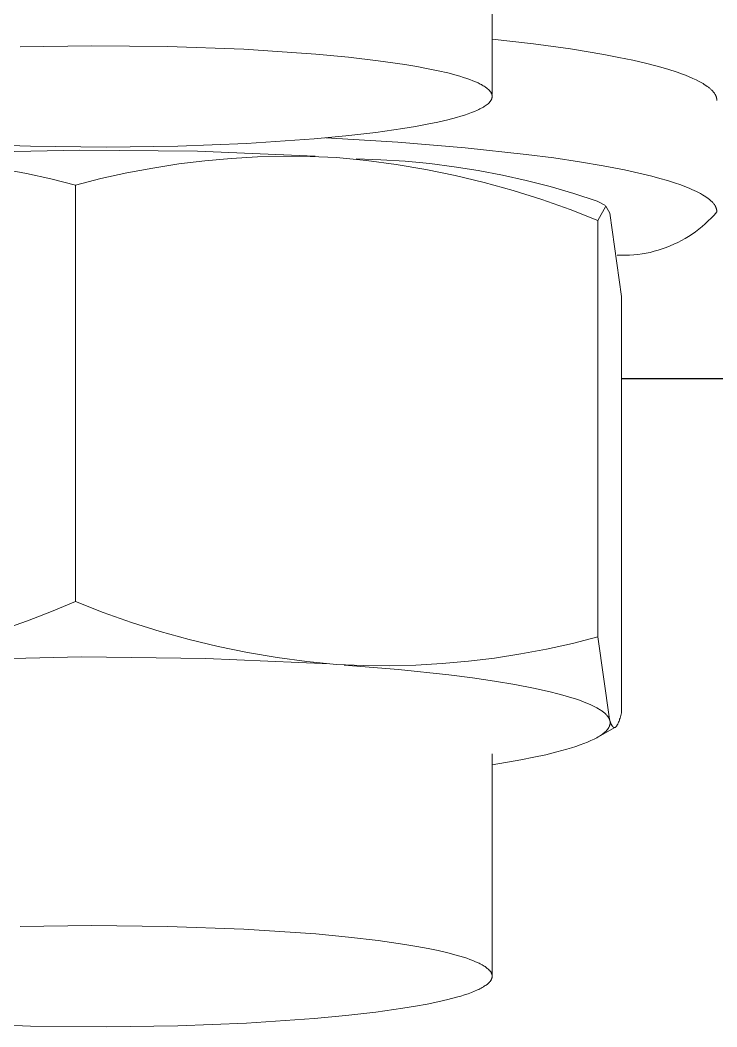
# Model space of a CAD drawing. Header units: millimetres. Extents: x -67 to 4862, y -244 to 3199.
# Drawn here: x 1227.48 to 1234.92, y 2657.3 to 2668.06 of the extents above; entities that cross this region are included whole.
import ezdxf

# ---------------------------------------------------------------- set-up
doc = ezdxf.new("R2010")
doc.units = ezdxf.units.MM
doc.layers.add('ZANO_R', color=7, linetype='Continuous', lineweight=0)

msp = doc.modelspace()

# ---------------------------------------------------------------- linework, layer by layer
at = {"layer": 'ZANO_R'}
for p, q in [((1232.524, 2669.625), (1232.524, 2667.264)), ((1228.245, 2667.782), (1227.482, 2667.771)), ((1229.056, 2667.773), (1228.245, 2667.782)), ((1229.871, 2667.744), (1229.056, 2667.773)), ((1232.524, 2667.854), (1232.964, 2667.803)), ((1232.964, 2667.803), (1233.362, 2667.748)), ((1230.639, 2667.692), (1229.871, 2667.744)), ((1230.988, 2667.659), (1230.639, 2667.692)), ((1233.362, 2667.748), (1233.717, 2667.688)), ((1233.717, 2667.688), (1233.877, 2667.658)), ((1231.308, 2667.622), (1230.988, 2667.659)), ((1231.593, 2667.581), (1231.308, 2667.622)), ((1231.721, 2667.559), (1231.593, 2667.581)), ((1231.84, 2667.537), (1231.721, 2667.559)), ((1233.877, 2667.658), (1234.025, 2667.627)), ((1234.025, 2667.627), (1234.161, 2667.595)), ((1234.161, 2667.595), (1234.286, 2667.563)), ((1234.286, 2667.563), (1234.399, 2667.531)), ((1231.949, 2667.514), (1231.84, 2667.537)), ((1232.049, 2667.491), (1231.949, 2667.514)), ((1232.138, 2667.467), (1232.049, 2667.491)), ((1232.179, 2667.456), (1232.138, 2667.467)), ((1232.217, 2667.444), (1232.179, 2667.456)), ((1234.399, 2667.531), (1234.5, 2667.498)), ((1234.5, 2667.498), (1234.546, 2667.482)), ((1234.546, 2667.482), (1234.589, 2667.466)), ((1234.589, 2667.466), (1234.629, 2667.45)), ((1234.629, 2667.45), (1234.667, 2667.433)), ((1232.253, 2667.432), (1232.217, 2667.444)), ((1232.287, 2667.42), (1232.253, 2667.432)), ((1232.318, 2667.408), (1232.287, 2667.42)), ((1232.347, 2667.396), (1232.318, 2667.408)), ((1232.373, 2667.385), (1232.347, 2667.396)), ((1232.386, 2667.379), (1232.373, 2667.385)), ((1232.397, 2667.373), (1232.386, 2667.379)), ((1232.409, 2667.367), (1232.397, 2667.373)), ((1232.419, 2667.361), (1232.409, 2667.367)), ((1232.429, 2667.355), (1232.419, 2667.361)), ((1232.439, 2667.349), (1232.429, 2667.355)), ((1232.448, 2667.343), (1232.439, 2667.349)), ((1232.457, 2667.337), (1232.448, 2667.343)), ((1234.667, 2667.433), (1234.702, 2667.417)), ((1234.702, 2667.417), (1234.734, 2667.401)), ((1234.734, 2667.401), (1234.749, 2667.393)), ((1234.749, 2667.393), (1234.763, 2667.385)), ((1234.763, 2667.385), (1234.777, 2667.377)), ((1234.777, 2667.377), (1234.79, 2667.369)), ((1234.79, 2667.369), (1234.806, 2667.359)), ((1234.806, 2667.359), (1234.821, 2667.348)), ((1234.821, 2667.348), (1234.828, 2667.343)), ((1234.828, 2667.343), (1234.835, 2667.338)), ((1232.465, 2667.332), (1232.457, 2667.337)), ((1232.472, 2667.326), (1232.465, 2667.332)), ((1232.476, 2667.323), (1232.472, 2667.326)), ((1232.48, 2667.319), (1232.476, 2667.323)), ((1232.483, 2667.316), (1232.48, 2667.319)), ((1232.486, 2667.313), (1232.483, 2667.316)), ((1232.489, 2667.31), (1232.486, 2667.313)), ((1232.492, 2667.307), (1232.489, 2667.31)), ((1232.495, 2667.304), (1232.492, 2667.307)), ((1232.498, 2667.301), (1232.495, 2667.304)), ((1232.501, 2667.298), (1232.498, 2667.301)), ((1232.503, 2667.295), (1232.501, 2667.298)), ((1232.505, 2667.292), (1232.503, 2667.295)), ((1232.508, 2667.289), (1232.505, 2667.292)), ((1232.51, 2667.286), (1232.508, 2667.289)), ((1232.512, 2667.283), (1232.51, 2667.286)), ((1232.513, 2667.279), (1232.512, 2667.283)), ((1232.515, 2667.276), (1232.513, 2667.279)), ((1232.517, 2667.273), (1232.515, 2667.276)), ((1232.518, 2667.27), (1232.517, 2667.273)), ((1232.519, 2667.267), (1232.518, 2667.27)), ((1232.52, 2667.264), (1232.519, 2667.267)), ((1232.521, 2667.261), (1232.52, 2667.264)), ((1232.522, 2667.257), (1232.521, 2667.261)), ((1232.523, 2667.254), (1232.522, 2667.257)), ((1232.523, 2667.251), (1232.523, 2667.254)), ((1232.524, 2667.248), (1232.523, 2667.251)), ((1232.524, 2667.245), (1232.524, 2667.248)), ((1232.524, 2667.241), (1232.524, 2667.245)), ((1232.524, 2667.238), (1232.524, 2667.241)), ((1232.524, 2667.235), (1232.524, 2667.238)), ((1232.524, 2667.232), (1232.524, 2667.235)), ((1234.835, 2667.338), (1234.841, 2667.333)), ((1234.841, 2667.333), (1234.848, 2667.328)), ((1234.848, 2667.328), (1234.854, 2667.322)), ((1234.854, 2667.322), (1234.86, 2667.317)), ((1234.86, 2667.317), (1234.865, 2667.312)), ((1234.865, 2667.312), (1234.871, 2667.306)), ((1234.871, 2667.306), (1234.876, 2667.301)), ((1234.876, 2667.301), (1234.881, 2667.296)), ((1234.881, 2667.296), (1234.885, 2667.291)), ((1234.885, 2667.291), (1234.89, 2667.285)), ((1234.89, 2667.285), (1234.894, 2667.28)), ((1234.894, 2667.28), (1234.898, 2667.274)), ((1234.898, 2667.274), (1234.901, 2667.269)), ((1234.901, 2667.269), (1234.903, 2667.266)), ((1234.903, 2667.266), (1234.905, 2667.264)), ((1234.905, 2667.264), (1234.906, 2667.261)), ((1234.906, 2667.261), (1234.908, 2667.258)), ((1234.908, 2667.258), (1234.909, 2667.255)), ((1234.909, 2667.255), (1234.911, 2667.253)), ((1234.911, 2667.253), (1234.912, 2667.25)), ((1234.912, 2667.25), (1234.913, 2667.247)), ((1234.913, 2667.247), (1234.914, 2667.245)), ((1234.914, 2667.245), (1234.916, 2667.242)), ((1234.916, 2667.242), (1234.917, 2667.239)), ((1234.917, 2667.239), (1234.918, 2667.236)), ((1234.918, 2667.236), (1234.919, 2667.234)), ((1234.919, 2667.234), (1234.919, 2667.231)), ((1232.418, 2667.12), (1232.43, 2667.127)), ((1232.43, 2667.127), (1232.44, 2667.133)), ((1232.44, 2667.133), (1232.451, 2667.14)), ((1232.451, 2667.14), (1232.46, 2667.147)), ((1232.46, 2667.147), (1232.464, 2667.15)), ((1232.464, 2667.15), (1232.469, 2667.153)), ((1232.469, 2667.153), (1232.473, 2667.156)), ((1232.473, 2667.156), (1232.477, 2667.16)), ((1232.477, 2667.16), (1232.481, 2667.163)), ((1232.481, 2667.163), (1232.484, 2667.166)), ((1232.484, 2667.166), (1232.488, 2667.17)), ((1232.488, 2667.17), (1232.491, 2667.173)), ((1232.491, 2667.173), (1232.494, 2667.176)), ((1232.494, 2667.176), (1232.497, 2667.18)), ((1232.497, 2667.18), (1232.5, 2667.183)), ((1232.5, 2667.183), (1232.503, 2667.186)), ((1232.503, 2667.186), (1232.505, 2667.189)), ((1232.505, 2667.189), (1232.508, 2667.193)), ((1232.508, 2667.193), (1232.51, 2667.196)), ((1232.51, 2667.196), (1232.512, 2667.199)), ((1232.512, 2667.199), (1232.514, 2667.203)), ((1232.514, 2667.203), (1232.515, 2667.206)), ((1232.515, 2667.206), (1232.517, 2667.209)), ((1232.517, 2667.209), (1232.518, 2667.212)), ((1232.518, 2667.212), (1232.52, 2667.216)), ((1232.52, 2667.216), (1232.521, 2667.219)), ((1232.521, 2667.219), (1232.522, 2667.222)), ((1232.522, 2667.225), (1232.523, 2667.229)), ((1232.522, 2667.222), (1232.522, 2667.225)), ((1232.523, 2667.229), (1232.524, 2667.232)), ((1234.919, 2667.231), (1234.92, 2667.228)), ((1234.92, 2667.228), (1234.921, 2667.225)), ((1234.921, 2667.225), (1234.922, 2667.223)), ((1234.922, 2667.223), (1234.922, 2667.22)), ((1234.922, 2667.22), (1234.923, 2667.217)), ((1234.923, 2667.217), (1234.923, 2667.214)), ((1234.923, 2667.214), (1234.923, 2667.212)), ((1234.923, 2667.212), (1234.924, 2667.209)), ((1234.924, 2667.209), (1234.924, 2667.206)), ((1234.924, 2667.206), (1234.924, 2667.203)), ((1234.924, 2667.203), (1234.924, 2667.2)), ((1234.924, 2667.2), (1234.924, 2667.198)), ((1232.144, 2667.016), (1232.188, 2667.029)), ((1232.188, 2667.029), (1232.229, 2667.042)), ((1232.229, 2667.042), (1232.267, 2667.055)), ((1232.267, 2667.055), (1232.303, 2667.068)), ((1232.303, 2667.068), (1232.336, 2667.081)), ((1232.336, 2667.081), (1232.366, 2667.094)), ((1232.366, 2667.094), (1232.38, 2667.1)), ((1232.38, 2667.1), (1232.393, 2667.107)), ((1232.393, 2667.107), (1232.406, 2667.114)), ((1232.406, 2667.114), (1232.418, 2667.12)), ((1231.571, 2666.898), (1231.705, 2666.92)), ((1231.705, 2666.92), (1231.829, 2666.943)), ((1231.829, 2666.943), (1231.944, 2666.967)), ((1231.944, 2666.967), (1232.049, 2666.991)), ((1232.049, 2666.991), (1232.144, 2667.016)), ((1230.622, 2666.788), (1230.962, 2666.82)), ((1230.962, 2666.82), (1231.28, 2666.857)), ((1231.28, 2666.857), (1231.571, 2666.898)), ((1226.777, 2666.738), (1227.592, 2666.708)), ((1227.592, 2666.708), (1228.403, 2666.7)), ((1228.403, 2666.7), (1229.166, 2666.711)), ((1229.166, 2666.711), (1229.901, 2666.739)), ((1229.901, 2666.739), (1230.622, 2666.788)), ((1230.748, 2666.799), (1231.517, 2666.752)), ((1231.517, 2666.752), (1232.236, 2666.693)), ((1226.863, 2666.641), (1228.12, 2666.668)), ((1228.12, 2666.668), (1229.377, 2666.655)), ((1229.377, 2666.655), (1230.633, 2666.602)), ((1230.018, 2666.594), (1229.737, 2666.578)), ((1230.3, 2666.601), (1230.018, 2666.594)), ((1230.582, 2666.599), (1230.3, 2666.601)), ((1230.863, 2666.588), (1230.582, 2666.599)), ((1232.236, 2666.693), (1232.888, 2666.622)), ((1232.888, 2666.622), (1233.184, 2666.584)), ((1229.176, 2666.519), (1228.898, 2666.476)), ((1229.456, 2666.553), (1229.176, 2666.519)), ((1229.737, 2666.578), (1229.456, 2666.553)), ((1231.182, 2666.556), (1230.863, 2666.588)), ((1231.072, 2666.573), (1231.334, 2666.564)), ((1231.499, 2666.513), (1231.182, 2666.556)), ((1231.334, 2666.564), (1231.596, 2666.548)), ((1231.815, 2666.46), (1231.499, 2666.513)), ((1231.596, 2666.548), (1231.857, 2666.523)), ((1231.857, 2666.523), (1232.117, 2666.49)), ((1232.117, 2666.49), (1232.376, 2666.449)), ((1233.184, 2666.584), (1233.458, 2666.543)), ((1233.458, 2666.543), (1233.709, 2666.5)), ((1233.709, 2666.5), (1233.936, 2666.456)), ((1227.549, 2666.418), (1227.285, 2666.467)), ((1227.812, 2666.36), (1227.549, 2666.418)), ((1228.621, 2666.424), (1228.346, 2666.363)), ((1228.898, 2666.476), (1228.621, 2666.424)), ((1232.129, 2666.395), (1231.815, 2666.46)), ((1232.44, 2666.32), (1232.129, 2666.395)), ((1232.376, 2666.449), (1232.633, 2666.4)), ((1232.633, 2666.4), (1232.889, 2666.343)), ((1233.936, 2666.456), (1234.138, 2666.411)), ((1234.138, 2666.411), (1234.23, 2666.388)), ((1234.23, 2666.388), (1234.316, 2666.365)), ((1228.072, 2666.293), (1227.812, 2666.36)), ((1228.346, 2666.363), (1228.072, 2666.293)), ((1228.072, 2666.293), (1228.072, 2661.845)), ((1232.748, 2666.235), (1232.44, 2666.32)), ((1232.889, 2666.343), (1233.143, 2666.277)), ((1233.143, 2666.277), (1233.395, 2666.204)), ((1234.316, 2666.365), (1234.396, 2666.342)), ((1234.396, 2666.342), (1234.47, 2666.318)), ((1234.47, 2666.318), (1234.538, 2666.295)), ((1234.538, 2666.295), (1234.6, 2666.272)), ((1234.6, 2666.272), (1234.628, 2666.26)), ((1233.054, 2666.139), (1232.748, 2666.235)), ((1233.395, 2666.204), (1233.645, 2666.123)), ((1234.628, 2666.26), (1234.656, 2666.248)), ((1234.656, 2666.248), (1234.682, 2666.237)), ((1234.682, 2666.237), (1234.706, 2666.225)), ((1234.706, 2666.225), (1234.729, 2666.213)), ((1234.729, 2666.213), (1234.751, 2666.202)), ((1234.751, 2666.202), (1234.771, 2666.19)), ((1234.771, 2666.19), (1234.79, 2666.179)), ((1234.79, 2666.179), (1234.806, 2666.169)), ((1234.806, 2666.169), (1234.821, 2666.158)), ((1234.821, 2666.158), (1234.828, 2666.153)), ((1233.356, 2666.032), (1233.054, 2666.139)), ((1233.645, 2666.123), (1233.733, 2666.074)), ((1233.739, 2666.07), (1233.654, 2665.915)), ((1233.78, 2665.993), (1233.74, 2666.07)), ((1234.828, 2666.153), (1234.835, 2666.148)), ((1234.835, 2666.148), (1234.841, 2666.143)), ((1234.841, 2666.143), (1234.847, 2666.138)), ((1234.847, 2666.138), (1234.854, 2666.132)), ((1234.854, 2666.132), (1234.859, 2666.127)), ((1234.859, 2666.127), (1234.865, 2666.122)), ((1234.865, 2666.122), (1234.87, 2666.117)), ((1234.87, 2666.117), (1234.876, 2666.111)), ((1234.876, 2666.111), (1234.881, 2666.106)), ((1234.881, 2666.106), (1234.885, 2666.101)), ((1234.885, 2666.101), (1234.89, 2666.095)), ((1234.89, 2666.095), (1234.894, 2666.09)), ((1234.894, 2666.09), (1234.898, 2666.085)), ((1234.898, 2666.085), (1234.901, 2666.079)), ((1234.901, 2666.079), (1234.903, 2666.077)), ((1234.903, 2666.077), (1234.905, 2666.074)), ((1234.905, 2666.074), (1234.906, 2666.071)), ((1234.906, 2666.071), (1234.908, 2666.068)), ((1234.908, 2666.068), (1234.909, 2666.066)), ((1234.909, 2666.066), (1234.911, 2666.063)), ((1234.911, 2666.063), (1234.912, 2666.06)), ((1234.912, 2666.06), (1234.913, 2666.058)), ((1234.913, 2666.058), (1234.914, 2666.055)), ((1234.914, 2666.055), (1234.915, 2666.052)), ((1234.915, 2666.052), (1234.917, 2666.049)), ((1233.654, 2665.915), (1233.356, 2666.032)), ((1233.906, 2665.104), (1233.78, 2665.993)), ((1234.895, 2665.974), (1234.864, 2665.941)), ((1234.924, 2666.008), (1234.895, 2665.974)), ((1234.917, 2666.049), (1234.918, 2666.047)), ((1234.918, 2666.047), (1234.918, 2666.044)), ((1234.918, 2666.044), (1234.919, 2666.041)), ((1234.919, 2666.041), (1234.92, 2666.038)), ((1234.92, 2666.038), (1234.921, 2666.036)), ((1234.921, 2666.036), (1234.921, 2666.033)), ((1234.921, 2666.033), (1234.922, 2666.03)), ((1234.922, 2666.03), (1234.923, 2666.027)), ((1234.923, 2666.027), (1234.923, 2666.025)), ((1234.923, 2666.025), (1234.923, 2666.022)), ((1234.923, 2666.022), (1234.924, 2666.019)), ((1234.924, 2666.019), (1234.924, 2666.016)), ((1234.924, 2666.016), (1234.924, 2666.014)), ((1234.924, 2666.014), (1234.924, 2666.011)), ((1234.924, 2666.011), (1234.924, 2666.008)), ((1233.654, 2661.468), (1233.654, 2665.915)), ((1234.767, 2665.85), (1234.732, 2665.822)), ((1234.8, 2665.88), (1234.767, 2665.85)), ((1234.833, 2665.91), (1234.8, 2665.88)), ((1234.864, 2665.941), (1234.833, 2665.91)), ((1234.623, 2665.745), (1234.585, 2665.722)), ((1234.66, 2665.77), (1234.623, 2665.745)), ((1234.696, 2665.795), (1234.66, 2665.77)), ((1234.732, 2665.822), (1234.696, 2665.795)), ((1234.383, 2665.626), (1234.341, 2665.612)), ((1234.425, 2665.643), (1234.383, 2665.626)), ((1234.466, 2665.661), (1234.425, 2665.643)), ((1234.506, 2665.68), (1234.466, 2665.661)), ((1234.546, 2665.7), (1234.506, 2665.68)), ((1234.585, 2665.722), (1234.546, 2665.7)), ((1233.903, 2665.544), (1233.858, 2665.545)), ((1233.947, 2665.544), (1233.903, 2665.544)), ((1233.992, 2665.545), (1233.947, 2665.544)), ((1234.036, 2665.548), (1233.992, 2665.545)), ((1234.081, 2665.553), (1234.036, 2665.548)), ((1234.125, 2665.559), (1234.081, 2665.553)), ((1234.169, 2665.566), (1234.125, 2665.559)), ((1234.213, 2665.575), (1234.169, 2665.566)), ((1234.256, 2665.586), (1234.213, 2665.575)), ((1234.299, 2665.598), (1234.256, 2665.586)), ((1234.341, 2665.612), (1234.299, 2665.598)), ((1233.906, 2660.656), (1233.906, 2665.104)), ((1248.324, 2664.227), (1233.906, 2664.227)), ((1248.24, 2664.224), (1233.906, 2664.224)), ((1228.072, 2661.845), (1227.818, 2661.737)), ((1228.072, 2661.845), (1228.371, 2661.729)), ((1227.818, 2661.737), (1227.56, 2661.638)), ((1228.371, 2661.729), (1228.673, 2661.622)), ((1227.56, 2661.638), (1227.298, 2661.546)), ((1228.673, 2661.622), (1228.978, 2661.526)), ((1228.978, 2661.526), (1229.287, 2661.44)), ((1229.287, 2661.44), (1229.598, 2661.365)), ((1233.381, 2661.398), (1233.654, 2661.468)), ((1233.654, 2661.468), (1233.777, 2660.589)), ((1229.598, 2661.365), (1229.912, 2661.301)), ((1232.829, 2661.285), (1233.106, 2661.337)), ((1233.106, 2661.337), (1233.381, 2661.398)), ((1226.811, 2661.224), (1228.138, 2661.253)), ((1228.138, 2661.253), (1229.465, 2661.238)), ((1229.465, 2661.238), (1230.79, 2661.178)), ((1229.912, 2661.301), (1230.227, 2661.247)), ((1230.227, 2661.247), (1230.545, 2661.205)), ((1232.271, 2661.208), (1232.55, 2661.242)), ((1232.55, 2661.242), (1232.829, 2661.285)), ((1230.545, 2661.205), (1230.863, 2661.173)), ((1230.863, 2661.173), (1231.145, 2661.162)), ((1230.944, 2661.167), (1231.522, 2661.12)), ((1231.145, 2661.162), (1231.427, 2661.16)), ((1231.427, 2661.16), (1231.708, 2661.167)), ((1231.522, 2661.12), (1232.063, 2661.063)), ((1231.708, 2661.167), (1231.99, 2661.183)), ((1231.99, 2661.183), (1232.271, 2661.208)), ((1232.063, 2661.063), (1232.314, 2661.031)), ((1232.314, 2661.031), (1232.549, 2660.996)), ((1232.549, 2660.996), (1232.767, 2660.959)), ((1232.767, 2660.959), (1232.966, 2660.921)), ((1232.966, 2660.921), (1233.145, 2660.881)), ((1233.145, 2660.881), (1233.227, 2660.86)), ((1233.227, 2660.86), (1233.303, 2660.839)), ((1233.303, 2660.839), (1233.374, 2660.818)), ((1233.374, 2660.818), (1233.439, 2660.797)), ((1233.439, 2660.797), (1233.498, 2660.775)), ((1233.498, 2660.775), (1233.526, 2660.764)), ((1233.526, 2660.764), (1233.552, 2660.753)), ((1233.552, 2660.753), (1233.577, 2660.742)), ((1233.577, 2660.742), (1233.6, 2660.732)), ((1233.6, 2660.732), (1233.622, 2660.721)), ((1233.622, 2660.721), (1233.642, 2660.71)), ((1233.642, 2660.71), (1233.661, 2660.699)), ((1233.661, 2660.699), (1233.671, 2660.693)), ((1233.671, 2660.693), (1233.679, 2660.688)), ((1233.679, 2660.688), (1233.687, 2660.682)), ((1233.687, 2660.682), (1233.695, 2660.677)), ((1233.695, 2660.677), (1233.703, 2660.671)), ((1233.703, 2660.671), (1233.71, 2660.666)), ((1233.71, 2660.666), (1233.717, 2660.66)), ((1233.717, 2660.66), (1233.724, 2660.655)), ((1233.724, 2660.655), (1233.73, 2660.649)), ((1233.73, 2660.649), (1233.736, 2660.644)), ((1233.736, 2660.644), (1233.741, 2660.638)), ((1233.741, 2660.638), (1233.747, 2660.633)), ((1233.747, 2660.633), (1233.751, 2660.627)), ((1233.751, 2660.627), (1233.754, 2660.625)), ((1233.754, 2660.625), (1233.756, 2660.622)), ((1233.756, 2660.622), (1233.758, 2660.619)), ((1233.758, 2660.619), (1233.76, 2660.617)), ((1233.76, 2660.617), (1233.762, 2660.614)), ((1233.762, 2660.614), (1233.764, 2660.611)), ((1233.764, 2660.611), (1233.766, 2660.608)), ((1233.766, 2660.608), (1233.767, 2660.606)), ((1233.767, 2660.606), (1233.769, 2660.603)), ((1233.769, 2660.603), (1233.771, 2660.6)), ((1233.771, 2660.6), (1233.772, 2660.597)), ((1233.772, 2660.597), (1233.773, 2660.595)), ((1233.773, 2660.595), (1233.775, 2660.592)), ((1233.775, 2660.592), (1233.776, 2660.589)), ((1233.776, 2660.589), (1233.777, 2660.587)), ((1233.777, 2660.587), (1233.778, 2660.584)), ((1233.778, 2660.584), (1233.779, 2660.581)), ((1233.779, 2660.581), (1233.78, 2660.579)), ((1233.78, 2660.579), (1233.78, 2660.577)), ((1233.78, 2660.577), (1233.781, 2660.575)), ((1233.781, 2660.575), (1233.781, 2660.573)), ((1233.781, 2660.573), (1233.782, 2660.571)), ((1233.782, 2660.571), (1233.782, 2660.569)), ((1233.782, 2660.569), (1233.783, 2660.567)), ((1233.783, 2660.567), (1233.783, 2660.565)), ((1233.784, 2660.566), (1233.787, 2660.556)), ((1233.875, 2660.556), (1233.879, 2660.566)), ((1233.879, 2660.566), (1233.883, 2660.577)), ((1233.883, 2660.577), (1233.886, 2660.589)), ((1233.886, 2660.589), (1233.89, 2660.601)), ((1233.89, 2660.601), (1233.898, 2660.627)), ((1233.898, 2660.627), (1233.906, 2660.656)), ((1233.836, 2660.499), (1233.676, 2660.41)), ((1233.741, 2660.462), (1233.737, 2660.458)), ((1233.744, 2660.466), (1233.741, 2660.462)), ((1233.748, 2660.47), (1233.744, 2660.466)), ((1233.751, 2660.474), (1233.748, 2660.47)), ((1233.755, 2660.477), (1233.751, 2660.474)), ((1233.758, 2660.481), (1233.755, 2660.477)), ((1233.761, 2660.485), (1233.758, 2660.481)), ((1233.763, 2660.489), (1233.761, 2660.485)), ((1233.766, 2660.493), (1233.763, 2660.489)), ((1233.768, 2660.497), (1233.766, 2660.493)), ((1233.771, 2660.501), (1233.768, 2660.497)), ((1233.773, 2660.505), (1233.771, 2660.501)), ((1233.774, 2660.507), (1233.773, 2660.505)), ((1233.775, 2660.509), (1233.774, 2660.507)), ((1233.776, 2660.511), (1233.775, 2660.509)), ((1233.777, 2660.515), (1233.776, 2660.513)), ((1233.776, 2660.513), (1233.776, 2660.511)), ((1233.778, 2660.517), (1233.777, 2660.515)), ((1233.779, 2660.519), (1233.778, 2660.517)), ((1233.78, 2660.523), (1233.779, 2660.521)), ((1233.779, 2660.521), (1233.779, 2660.519)), ((1233.781, 2660.526), (1233.78, 2660.524)), ((1233.78, 2660.524), (1233.78, 2660.523)), ((1233.782, 2660.528), (1233.781, 2660.526)), ((1233.783, 2660.534), (1233.782, 2660.532)), ((1233.782, 2660.532), (1233.782, 2660.53)), ((1233.782, 2660.53), (1233.782, 2660.528)), ((1233.783, 2660.565), (1233.783, 2660.563)), ((1233.783, 2660.563), (1233.784, 2660.561)), ((1233.784, 2660.54), (1233.783, 2660.538)), ((1233.783, 2660.538), (1233.783, 2660.536)), ((1233.783, 2660.536), (1233.783, 2660.534)), ((1233.784, 2660.561), (1233.784, 2660.559)), ((1233.784, 2660.559), (1233.784, 2660.557)), ((1233.784, 2660.557), (1233.784, 2660.555)), ((1233.784, 2660.555), (1233.784, 2660.554)), ((1233.784, 2660.554), (1233.784, 2660.552)), ((1233.784, 2660.552), (1233.784, 2660.55)), ((1233.784, 2660.55), (1233.784, 2660.548)), ((1233.784, 2660.548), (1233.784, 2660.546)), ((1233.784, 2660.546), (1233.784, 2660.544)), ((1233.784, 2660.544), (1233.784, 2660.542)), ((1233.784, 2660.542), (1233.784, 2660.54)), ((1233.787, 2660.556), (1233.791, 2660.547)), ((1233.791, 2660.547), (1233.794, 2660.539)), ((1233.794, 2660.539), (1233.796, 2660.535)), ((1233.796, 2660.535), (1233.798, 2660.531)), ((1233.798, 2660.531), (1233.8, 2660.528)), ((1233.8, 2660.528), (1233.801, 2660.524)), ((1233.801, 2660.524), (1233.803, 2660.521)), ((1233.803, 2660.521), (1233.805, 2660.518)), ((1233.805, 2660.518), (1233.807, 2660.516)), ((1233.807, 2660.516), (1233.808, 2660.514)), ((1233.808, 2660.514), (1233.808, 2660.513)), ((1233.808, 2660.513), (1233.809, 2660.512)), ((1233.809, 2660.512), (1233.81, 2660.511)), ((1233.81, 2660.511), (1233.811, 2660.51)), ((1233.811, 2660.51), (1233.812, 2660.509)), ((1233.812, 2660.509), (1233.813, 2660.508)), ((1233.813, 2660.508), (1233.814, 2660.507)), ((1233.814, 2660.507), (1233.815, 2660.506)), ((1233.815, 2660.506), (1233.816, 2660.505)), ((1233.816, 2660.505), (1233.816, 2660.504)), ((1233.816, 2660.504), (1233.817, 2660.504)), ((1233.817, 2660.504), (1233.817, 2660.504)), ((1233.817, 2660.504), (1233.818, 2660.503)), ((1233.818, 2660.503), (1233.818, 2660.503)), ((1233.818, 2660.503), (1233.819, 2660.502)), ((1233.819, 2660.502), (1233.819, 2660.502)), ((1233.819, 2660.502), (1233.82, 2660.502)), ((1233.82, 2660.502), (1233.82, 2660.502)), ((1233.82, 2660.502), (1233.821, 2660.501)), ((1233.821, 2660.501), (1233.821, 2660.501)), ((1233.821, 2660.501), (1233.822, 2660.501)), ((1233.822, 2660.501), (1233.822, 2660.5)), ((1233.822, 2660.5), (1233.823, 2660.5)), ((1233.823, 2660.5), (1233.823, 2660.5)), ((1233.823, 2660.5), (1233.824, 2660.5)), ((1233.824, 2660.5), (1233.824, 2660.5)), ((1233.824, 2660.5), (1233.825, 2660.499)), ((1233.825, 2660.499), (1233.825, 2660.499)), ((1233.825, 2660.499), (1233.826, 2660.499)), ((1233.826, 2660.499), (1233.826, 2660.499)), ((1233.826, 2660.499), (1233.827, 2660.499)), ((1233.827, 2660.499), (1233.827, 2660.499)), ((1233.827, 2660.499), (1233.828, 2660.499)), ((1233.828, 2660.499), (1233.828, 2660.499)), ((1233.828, 2660.499), (1233.829, 2660.499)), ((1233.829, 2660.499), (1233.829, 2660.499)), ((1233.829, 2660.499), (1233.83, 2660.499)), ((1233.83, 2660.499), (1233.83, 2660.499)), ((1233.83, 2660.499), (1233.831, 2660.499)), ((1233.831, 2660.499), (1233.831, 2660.499)), ((1233.831, 2660.499), (1233.832, 2660.499)), ((1233.832, 2660.499), (1233.832, 2660.499)), ((1233.832, 2660.499), (1233.833, 2660.499)), ((1233.833, 2660.499), (1233.833, 2660.499)), ((1233.833, 2660.499), (1233.834, 2660.499)), ((1233.834, 2660.499), (1233.834, 2660.499)), ((1233.834, 2660.499), (1233.835, 2660.499)), ((1233.835, 2660.499), (1233.835, 2660.499)), ((1233.835, 2660.499), (1233.836, 2660.499)), ((1233.836, 2660.499), (1233.836, 2660.5)), ((1233.836, 2660.5), (1233.837, 2660.5)), ((1233.837, 2660.5), (1233.837, 2660.5)), ((1233.837, 2660.5), (1233.838, 2660.5)), ((1233.838, 2660.5), (1233.839, 2660.501)), ((1233.838, 2660.5), (1233.838, 2660.5)), ((1233.839, 2660.501), (1233.839, 2660.501)), ((1233.839, 2660.501), (1233.84, 2660.501)), ((1233.84, 2660.501), (1233.84, 2660.502)), ((1233.84, 2660.502), (1233.841, 2660.502)), ((1233.841, 2660.502), (1233.841, 2660.502)), ((1233.841, 2660.502), (1233.842, 2660.502)), ((1233.842, 2660.502), (1233.842, 2660.503)), ((1233.842, 2660.503), (1233.843, 2660.503)), ((1233.843, 2660.504), (1233.844, 2660.505)), ((1233.843, 2660.503), (1233.843, 2660.504)), ((1233.843, 2660.504), (1233.843, 2660.504)), ((1233.844, 2660.505), (1233.845, 2660.506)), ((1233.845, 2660.506), (1233.846, 2660.507)), ((1233.846, 2660.507), (1233.847, 2660.507)), ((1233.847, 2660.507), (1233.848, 2660.509)), ((1233.848, 2660.509), (1233.849, 2660.51)), ((1233.849, 2660.51), (1233.85, 2660.511)), ((1233.85, 2660.511), (1233.851, 2660.512)), ((1233.851, 2660.512), (1233.852, 2660.513)), ((1233.852, 2660.513), (1233.853, 2660.514)), ((1233.853, 2660.514), (1233.854, 2660.516)), ((1233.854, 2660.516), (1233.855, 2660.517)), ((1233.855, 2660.517), (1233.857, 2660.52)), ((1233.857, 2660.52), (1233.859, 2660.523)), ((1233.859, 2660.523), (1233.861, 2660.527)), ((1233.861, 2660.527), (1233.863, 2660.53)), ((1233.863, 2660.53), (1233.865, 2660.534)), ((1233.865, 2660.534), (1233.867, 2660.538)), ((1233.867, 2660.538), (1233.871, 2660.547)), ((1233.871, 2660.547), (1233.875, 2660.556)), ((1233.579, 2660.36), (1233.543, 2660.344)), ((1233.596, 2660.367), (1233.579, 2660.36)), ((1233.612, 2660.375), (1233.596, 2660.367)), ((1233.627, 2660.383), (1233.612, 2660.375)), ((1233.642, 2660.391), (1233.627, 2660.383)), ((1233.656, 2660.399), (1233.642, 2660.391)), ((1233.669, 2660.407), (1233.656, 2660.399)), ((1233.681, 2660.414), (1233.669, 2660.407)), ((1233.693, 2660.422), (1233.681, 2660.414)), ((1233.704, 2660.43), (1233.693, 2660.422)), ((1233.714, 2660.438), (1233.704, 2660.43)), ((1233.719, 2660.442), (1233.714, 2660.438)), ((1233.724, 2660.446), (1233.719, 2660.442)), ((1233.721, 2660.444), (1233.722, 2660.444)), ((1233.722, 2660.444), (1233.722, 2660.443)), ((1233.722, 2660.443), (1233.723, 2660.443)), ((1233.723, 2660.443), (1233.723, 2660.443)), ((1233.723, 2660.443), (1233.724, 2660.443)), ((1233.728, 2660.45), (1233.724, 2660.446)), ((1233.724, 2660.443), (1233.724, 2660.442)), ((1233.724, 2660.442), (1233.725, 2660.442)), ((1233.725, 2660.442), (1233.726, 2660.442)), ((1233.726, 2660.442), (1233.726, 2660.442)), ((1233.726, 2660.442), (1233.727, 2660.442)), ((1233.727, 2660.442), (1233.727, 2660.442)), ((1233.727, 2660.442), (1233.728, 2660.442)), ((1233.732, 2660.454), (1233.728, 2660.45)), ((1233.728, 2660.442), (1233.728, 2660.442)), ((1233.728, 2660.442), (1233.729, 2660.442)), ((1233.729, 2660.442), (1233.73, 2660.442)), ((1233.73, 2660.442), (1233.73, 2660.442)), ((1233.73, 2660.442), (1233.731, 2660.442)), ((1233.731, 2660.442), (1233.731, 2660.442)), ((1233.731, 2660.442), (1233.732, 2660.442)), ((1233.737, 2660.458), (1233.732, 2660.454)), ((1233.323, 2660.267), (1233.215, 2660.238)), ((1233.372, 2660.283), (1233.323, 2660.267)), ((1233.419, 2660.298), (1233.372, 2660.283)), ((1233.464, 2660.313), (1233.419, 2660.298)), ((1233.505, 2660.328), (1233.464, 2660.313)), ((1233.543, 2660.344), (1233.505, 2660.328)), ((1232.524, 2660.219), (1232.524, 2657.858)), ((1232.829, 2660.153), (1232.524, 2660.101)), ((1232.968, 2660.181), (1232.829, 2660.153)), ((1233.096, 2660.209), (1232.968, 2660.181)), ((1233.215, 2660.238), (1233.096, 2660.209)), ((1228.245, 2658.384), (1227.482, 2658.373)), ((1229.056, 2658.375), (1228.245, 2658.384)), ((1229.871, 2658.346), (1229.056, 2658.375)), ((1230.639, 2658.294), (1229.871, 2658.346)), ((1230.988, 2658.261), (1230.639, 2658.294)), ((1231.308, 2658.223), (1230.988, 2658.261)), ((1231.593, 2658.182), (1231.308, 2658.223)), ((1231.721, 2658.161), (1231.593, 2658.182)), ((1231.84, 2658.139), (1231.721, 2658.161)), ((1231.949, 2658.116), (1231.84, 2658.139)), ((1232.049, 2658.093), (1231.949, 2658.116)), ((1232.138, 2658.069), (1232.049, 2658.093)), ((1232.179, 2658.058), (1232.138, 2658.069)), ((1232.217, 2658.046), (1232.179, 2658.058)), ((1232.253, 2658.034), (1232.217, 2658.046)), ((1232.287, 2658.022), (1232.253, 2658.034)), ((1232.318, 2658.01), (1232.287, 2658.022)), ((1232.347, 2657.998), (1232.318, 2658.01)), ((1232.373, 2657.986), (1232.347, 2657.998)), ((1232.386, 2657.981), (1232.373, 2657.986)), ((1232.397, 2657.975), (1232.386, 2657.981)), ((1232.409, 2657.969), (1232.397, 2657.975)), ((1232.419, 2657.963), (1232.409, 2657.969)), ((1232.429, 2657.957), (1232.419, 2657.963)), ((1232.439, 2657.951), (1232.429, 2657.957)), ((1232.448, 2657.945), (1232.439, 2657.951)), ((1232.457, 2657.939), (1232.448, 2657.945)), ((1232.465, 2657.933), (1232.457, 2657.939)), ((1232.472, 2657.927), (1232.465, 2657.933)), ((1232.476, 2657.924), (1232.472, 2657.927)), ((1232.48, 2657.921), (1232.476, 2657.924)), ((1232.483, 2657.918), (1232.48, 2657.921)), ((1232.486, 2657.915), (1232.483, 2657.918)), ((1232.489, 2657.912), (1232.486, 2657.915)), ((1232.492, 2657.909), (1232.489, 2657.912)), ((1232.495, 2657.906), (1232.492, 2657.909)), ((1232.498, 2657.903), (1232.495, 2657.906)), ((1232.501, 2657.9), (1232.498, 2657.903)), ((1232.503, 2657.897), (1232.501, 2657.9)), ((1232.505, 2657.894), (1232.503, 2657.897)), ((1232.508, 2657.891), (1232.505, 2657.894)), ((1232.51, 2657.888), (1232.508, 2657.891)), ((1232.512, 2657.885), (1232.51, 2657.888)), ((1232.513, 2657.881), (1232.512, 2657.885)), ((1232.515, 2657.878), (1232.513, 2657.881)), ((1232.517, 2657.875), (1232.515, 2657.878)), ((1232.484, 2657.768), (1232.488, 2657.772)), ((1232.488, 2657.772), (1232.491, 2657.775)), ((1232.491, 2657.775), (1232.494, 2657.778)), ((1232.494, 2657.778), (1232.497, 2657.781)), ((1232.497, 2657.781), (1232.5, 2657.785)), ((1232.5, 2657.785), (1232.503, 2657.788)), ((1232.503, 2657.788), (1232.505, 2657.791)), ((1232.505, 2657.791), (1232.508, 2657.795)), ((1232.508, 2657.795), (1232.51, 2657.798)), ((1232.51, 2657.798), (1232.512, 2657.801)), ((1232.512, 2657.801), (1232.514, 2657.804)), ((1232.514, 2657.804), (1232.515, 2657.808)), ((1232.515, 2657.808), (1232.517, 2657.811)), ((1232.518, 2657.872), (1232.517, 2657.875)), ((1232.517, 2657.811), (1232.518, 2657.814)), ((1232.519, 2657.869), (1232.518, 2657.872)), ((1232.518, 2657.814), (1232.52, 2657.817)), ((1232.52, 2657.866), (1232.519, 2657.869)), ((1232.521, 2657.862), (1232.52, 2657.866)), ((1232.52, 2657.817), (1232.521, 2657.821)), ((1232.522, 2657.859), (1232.521, 2657.862)), ((1232.521, 2657.821), (1232.522, 2657.824)), ((1232.523, 2657.856), (1232.522, 2657.859)), ((1232.522, 2657.827), (1232.523, 2657.83)), ((1232.522, 2657.824), (1232.522, 2657.827)), ((1232.523, 2657.853), (1232.523, 2657.856)), ((1232.524, 2657.85), (1232.523, 2657.853)), ((1232.523, 2657.83), (1232.524, 2657.834)), ((1232.524, 2657.847), (1232.524, 2657.85)), ((1232.524, 2657.843), (1232.524, 2657.847)), ((1232.524, 2657.84), (1232.524, 2657.843)), ((1232.524, 2657.837), (1232.524, 2657.84)), ((1232.524, 2657.834), (1232.524, 2657.837)), ((1232.267, 2657.656), (1232.303, 2657.669)), ((1232.303, 2657.669), (1232.336, 2657.683)), ((1232.336, 2657.683), (1232.366, 2657.696)), ((1232.366, 2657.696), (1232.38, 2657.702)), ((1232.38, 2657.702), (1232.393, 2657.709)), ((1232.393, 2657.709), (1232.406, 2657.715)), ((1232.406, 2657.715), (1232.418, 2657.722)), ((1232.418, 2657.722), (1232.43, 2657.729)), ((1232.43, 2657.729), (1232.44, 2657.735)), ((1232.44, 2657.735), (1232.451, 2657.742)), ((1232.451, 2657.742), (1232.46, 2657.748)), ((1232.46, 2657.748), (1232.464, 2657.752)), ((1232.464, 2657.752), (1232.469, 2657.755)), ((1232.469, 2657.755), (1232.473, 2657.758)), ((1232.473, 2657.758), (1232.477, 2657.762)), ((1232.477, 2657.762), (1232.481, 2657.765)), ((1232.481, 2657.765), (1232.484, 2657.768)), ((1231.829, 2657.545), (1231.944, 2657.568)), ((1231.944, 2657.568), (1232.049, 2657.593)), ((1232.049, 2657.593), (1232.144, 2657.618)), ((1232.144, 2657.618), (1232.188, 2657.631)), ((1232.188, 2657.631), (1232.229, 2657.643)), ((1232.229, 2657.643), (1232.267, 2657.656)), ((1230.962, 2657.422), (1231.28, 2657.458)), ((1231.28, 2657.458), (1231.571, 2657.5)), ((1231.571, 2657.5), (1231.705, 2657.522)), ((1231.705, 2657.522), (1231.829, 2657.545)), ((1226.777, 2657.34), (1227.592, 2657.31)), ((1229.166, 2657.313), (1229.901, 2657.341)), ((1229.901, 2657.341), (1230.622, 2657.39)), ((1230.622, 2657.39), (1230.962, 2657.422)), ((1227.592, 2657.31), (1228.403, 2657.302)), ((1228.403, 2657.302), (1229.166, 2657.313))]:
    msp.add_line(p, q, dxfattribs=at)

doc.saveas('drawing.dxf')
